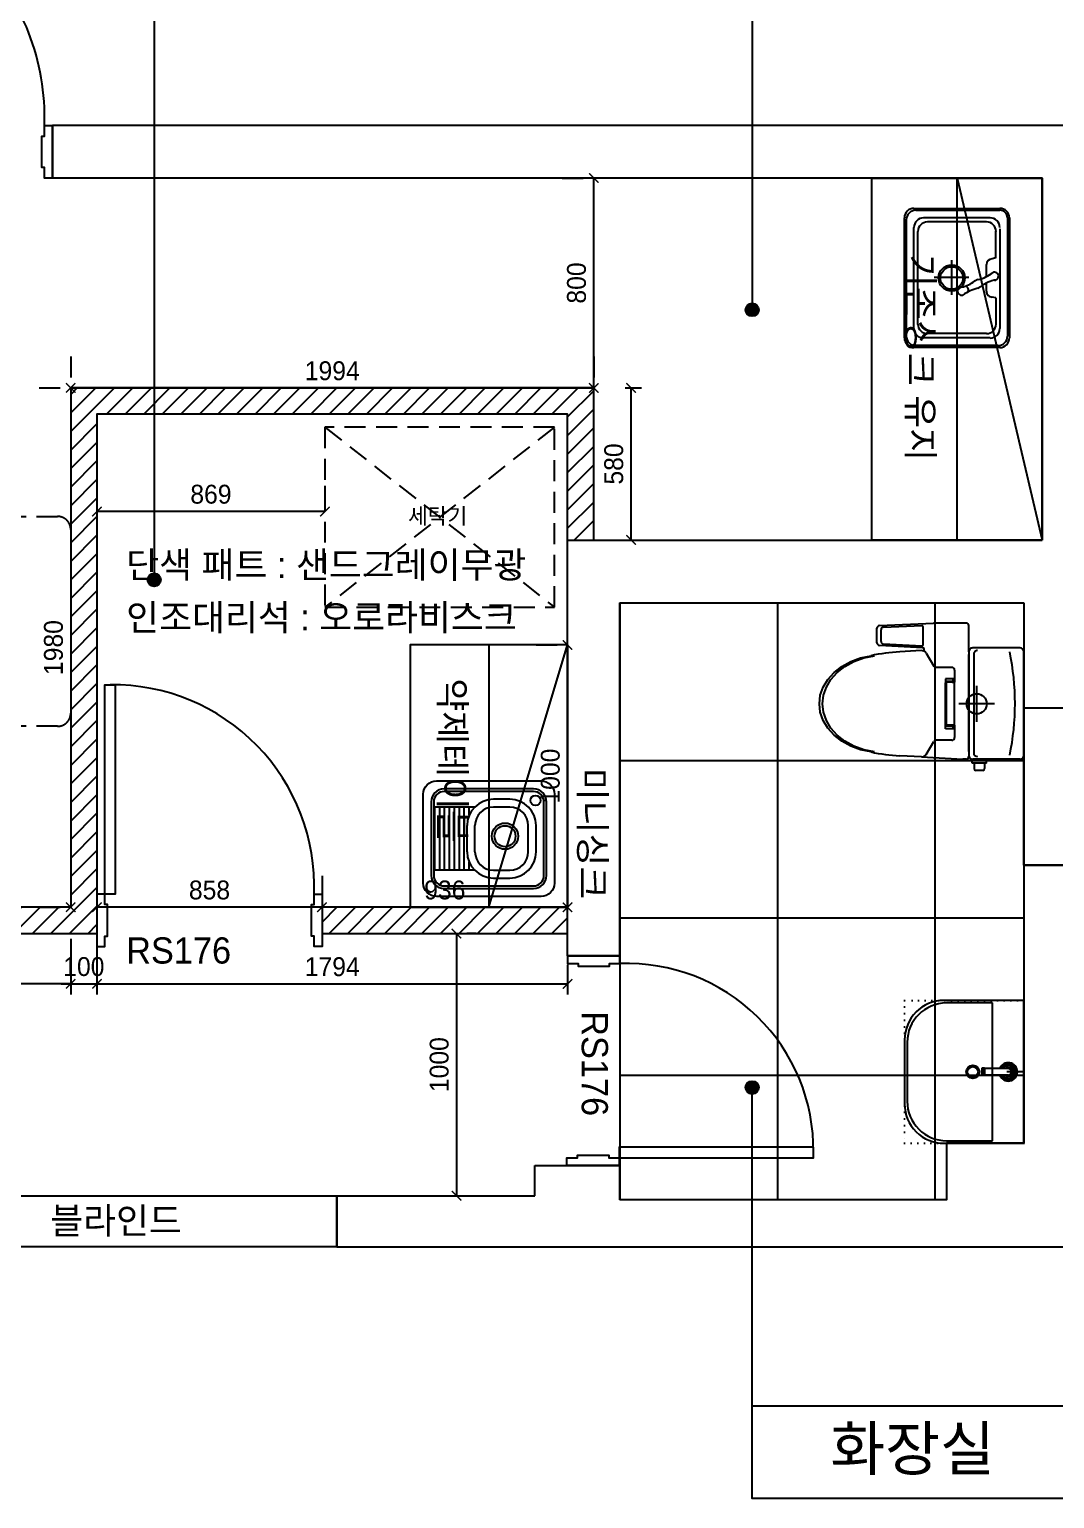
# Model space of a CAD drawing. Header units: millimetres. Extents: x 166504 to 219682, y 69800 to 112988.
# Drawn here: x 182811 to 186719, y 82436 to 88037 of the extents above; entities that cross this region are included whole.
import ezdxf
from ezdxf.enums import TextEntityAlignment as Align

# ---------------------------------------------------------------- set-up
doc = ezdxf.new("R2010")
doc.units = ezdxf.units.MM
doc.header["$LTSCALE"] = 100
doc.header["$PDMODE"] = 3
doc.linetypes.add('DH-HID2', pattern=[1.2, 0.8, -0.4])
doc.linetypes.add('DOT', pattern=[0.25, 0, -0.25])
doc.layers.get('DEFPOINTS').update_dxf_attribs({"color": 248})
for name, color, linetype in [('0-ELC TEXT', 7, 'Continuous'), ('03-TEXT', 3, 'Continuous'), ('07-DIM', 1, 'Continuous'), ('07-DIM WAL', 5, 'Continuous'), ('3.기호.계단선', 30, 'Continuous'), ('C-WALL1', 2, 'Continuous'), ('C-WIN', 4, 'Continuous'), ('CO-BATH', 6, 'Continuous'), ('CO-DO-FR', 7, 'Continuous'), ('CO-DOOR', 8, 'Continuous'), ('CO-FURB-DN', 9, 'Continuous'), ('FU-FURM', 251, 'DH-HID2'), ('FUR1', 6, 'Continuous'), ('WAL NEW', 3, 'Continuous')]:
    doc.layers.add(name, color=color, linetype=linetype)
doc.styles.add('YOURNAME', font='HY울릉도M.TTF')
doc.styles.add('코레일둥고', font='Korail_Round_Gothic_Medium.ttf')
doc.dimstyles.new('YOURNAME-40', dxfattribs={"dimscale": 40, "dimtxt": 1.8, "dimasz": 0.9, "dimexe": 1, "dimexo": 3, "dimgap": 0.7, "dimtad": 1, "dimdec": 0, "dimzin": 0, "dimdsep": 46, "dimtxsty": 'YOURNAME', "dimblk": 'ARCHTICK', "dimcen": 0, "dimclrd": 1, "dimclre": 1, "dimclrt": 7, "dimadec": 0, "dimazin": 0, "dimtfac": 1, "dimtdec": 0, "dimtix": 1, "dimtmove": 2, "dimatfit": 3, "dimldrblk": 'ARCHTICK', "dimfxl": 1, "dimtolj": 1, "dimtzin": 0, "dimarcsym": 0})
pattern_1 = [(45, (6e-11, -15), (-35.355339, 35.355339), [])]

# ---------------------------------------------------------------- blocks, each defined once
blk = doc.blocks.new('VUDAUSEH')
at = {"layer": 'C-WALL1'}
for p, q in [((177843.9, 109621.1), (177843.9, 109821.1)), ((177843.9, 109821.1), (177843.9, 109621.1)), ((181829.9, 109821.1), (177843.9, 109821.1)), ((181617.9, 109621.1), (177843.9, 109621.1)), ((181617.9, 108241.1), (181617.9, 109621.1)), ((179807.9, 106656.1), (179807.9, 108241.1)), ((179807.9, 108241.1), (181617.9, 108241.1)), ((180007.9, 106656.1), (180007.9, 108001.1)), ((180007.9, 108001.1), (181547.9, 108001.1)), ((181547.9, 107601.1), (181829.9, 107601.1)), ((181547.9, 107001.1), (181829.9, 107001.1)), ((179807.9, 106656.1), (180007.9, 106656.1)), ((180007.9, 106656.1), (179807.9, 106656.1)), ((179682.9, 105741.1), (179682.9, 105856.1)), ((179682.9, 105856.1), (180007.9, 105856.1)), ((180007.9, 105726.1), (180007.9, 105856.1)), ((178927.9, 105741.1), (178927.9, 105546.1)), ((178927.9, 105546.1), (178927.9, 105741.1)), ((178927.9, 105741.1), (179682.9, 105741.1)), ((178927.9, 105546.1), (181829.9, 105546.1))]:
    blk.add_line(p, q, dxfattribs=at)
for points in [[(181547.9, 108001.1), (181547.9, 107601.1)], [(181547.9, 107001.1), (181547.9, 105941.1), (181252.9, 105941.1), (181252.9, 105726.1), (180007.9, 105726.1)]]:
    blk.add_lwpolyline(points, dxfattribs=at)
at = {"layer": 'C-WIN'}
for points in [[(181547.9, 107601.1), (181829.9, 107601.1), (181829.9, 107001.1), (181547.9, 107001.1)], [(178927.9, 105546.1), (177427.9, 105546.1), (177427.9, 105741.1), (178927.9, 105741.1)]]:
    blk.add_lwpolyline(points, close=True, dxfattribs=at)
at = {"layer": 'CO-DO-FR'}
for points in [[(177843.9, 109821.1), (177843.9, 109621.1), (177813.9, 109621.1), (177813.9, 109661.1), (177803.9, 109661.1), (177803.9, 109781.1), (177813.9, 109781.1), (177813.9, 109821.1), (177843.9, 109821.1)], [(180007.9, 106656.1), (179807.9, 106656.1), (179807.9, 106626.1), (179847.9, 106626.1), (179847.9, 106616.1), (179967.9, 106616.1), (179967.9, 106626.1), (180007.9, 106626.1), (180007.9, 106656.1)], [(180005.4, 105856.1), (179805.4, 105856.1), (179805.4, 105886.1), (179845.4, 105886.1), (179845.4, 105896.1), (179965.4, 105896.1), (179965.4, 105886.1), (180005.4, 105886.1), (180005.4, 105856.1)]]:
    blk.add_lwpolyline(points, close=True, dxfattribs=at)
at = {"layer": 'CO-DOOR'}
blk.add_lwpolyline([(180745.4, 105926.1), (180005.4, 105926.1), (180005.4, 105886.1), (180745.4, 105886.1)], close=True, dxfattribs=at)
for centre, radius, start, end in [((176913.9, 109850.6), 900.5, 358.1182, 90.6363), ((180035, 105916.1), 710.5, 359.1936, 92.1822)]:
    blk.add_arc(centre, radius, start, end, dxfattribs=at)
blk = doc.blocks.new('FB-021')
at = {"layer": 'CO-FURB-DN', "color": 8}
for p, q in [((-228.9, 399.9), (228.9, 399.9)), ((-265.3, 36.4), (-265.3, 363.6)), ((-187.4, 363.6), (192.6, 363.6)), ((265.3, 363.6), (265.3, 36.4)), ((-228.9, 327.2), (-228.9, 72.7)), ((228.9, 327.2), (228.9, 72.7)), ((228.9, 0), (-228.9, 0)), ((192.6, 36.4), (-192.6, 36.4))]:
    blk.add_line(p, q, dxfattribs=at)
at = {"layer": 'CO-FURB-DN', "color": 251}
for p, q in [((-228.9, 392.7), (221.7, 392.7)), ((-258, 43.6), (-258, 363.6)), ((-76.4, 349), (-178, 349)), ((-76.4, 349), (-72.7, 334.5)), ((76.4, 349), (72.7, 334.5)), ((76.4, 349), (178, 349)), ((258, 356.3), (258, 43.6)), ((-213.8, 313.1), (-213.8, 87.6)), ((-5.1, 312.7), (-51.6, 312.7)), ((50.9, 312.7), (19.7, 312.7)), ((212.3, 313.1), (212.3, 87.6)), ((-1.4, 245.4), (-1.4, 113.5)), ((-67.3, 179.4), (64.6, 179.4)), ((221.7, 7.3), (-221.7, 7.3)), ((178, 50.9), (-177.4, 50.9))]:
    blk.add_line(p, q, dxfattribs=at)
for radius in [50.2, 42.9]:
    blk.add_circle((0.1, 180.1), radius, dxfattribs=at)
at = {"layer": 'CO-FURB-DN', "color": 8}
for centre, radius, start, end in [((-228.9, 363.6), 36.4, 90, 180), ((228.9, 363.6), 36.4, 0, 90), ((-192.6, 327.2), 36.4, 90, 180), ((-6.6, 343), 15.3, 359.2451, 229.3055), ((-131.8, 248.8), 141.7, 13.1394, 38.5882), ((146.6, 375.3), 141.7, 190.5553, 216.4137), ((192.6, 327.2), 36.4, 0, 90), ((43.5, 289.7), 38.3, 193.1394, 216.3213), ((1.8, 268.4), 38.3, 16.5509, 36.4137), ((-101.6, 183.1), 141.7, 14.798, 36.3213), ((45.8, 228.7), 15.3, 58.1457, 163.3853), ((236.7, 338.3), 206.8, 196.5509, 214.0056), ((50.7, 217.8), 15.3, 174.4612, 18.1232), ((-192.6, 72.7), 36.4, 180, 270), ((192.6, 72.7), 36.4, 270, 0), ((-228.9, 36.4), 36.4, 180, 270), ((228.9, 36.4), 36.4, 270, 0)]:
    blk.add_arc(centre, radius, start, end, dxfattribs=at)
at = {"layer": 'CO-FURB-DN', "color": 251}
for centre, radius, start, end in [((-228.9, 363.6), 29.1, 90, 180), ((221.7, 356.3), 36.4, 0, 90), ((-177.4, 312.7), 36.4, 90, 180), ((176, 312.7), 36.4, 0, 90), ((-50.9, 334.5), 21.8, 180, 270), ((50.9, 334.5), 21.8, 270, 0), ((-176.7, 87.9), 37, 180.4305, 268.9606), ((176, 87.6), 36.4, 270, 0), ((-221.7, 43.6), 36.4, 180, 270), ((221.7, 43.6), 36.4, 270, 0)]:
    blk.add_arc(centre, radius, start, end, dxfattribs=at)
blk = doc.blocks.new('F-507')
at = {"layer": 'FU-FURM'}
for p, q in [((567.5, 775), (932.5, 775)), ((567.5, 737.5), (567.5, 775)), ((932.5, 775), (932.5, 737.5)), ((564.6, 678.3), (534.9, 400)), ((920, 725), (580, 725)), ((910.7, 700), (580, 700)), ((965.1, 400), (935.4, 678.3)), ((350, 400), (1150, 400)), ((300, -350), (300, 350)), ((1200, 350), (1200, -350)), ((-75, 182.5), (-75, -182.5)), ((-37.5, 182.5), (-75, 182.5)), ((-25, -170), (-25, 170)), ((0, -160.7), (0, 170)), ((21.7, 185.4), (300, 215.1)), ((-75, -182.5), (-37.5, -182.5)), ((300, -215.1), (21.7, -185.4)), ((1150, -400), (350, -400)), ((564.6, -678.3), (534.9, -400)), ((965.1, -400), (935.4, -678.3)), ((910.7, -700), (580, -700)), ((920, -725), (580, -725)), ((567.5, -737.5), (567.5, -775)), ((567.5, -775), (932.5, -775)), ((932.5, -775), (932.5, -737.5))]:
    blk.add_line(p, q, dxfattribs=at)
for centre, radius, start, end in [((580, 737.5), 12.5, 180, 270), ((920, 737.5), 12.5, 270, 0), ((589.3, 675), 25, 90, 172.4054), ((910.7, 675), 25, 7.5946, 90), ((350, 350), 50, 90, 180), ((1150, 350), 50, 0, 90), ((-37.5, 170), 12.5, 0, 90), ((25, 160.7), 25, 97.5946, 180), ((25, -160.7), 25, 180, 262.4054), ((-37.5, -170), 12.5, 270, 0), ((350, -350), 50, 180, 270), ((1150, -350), 50, 270, 0), ((589.3, -675), 25, 187.5946, 270), ((580, -737.5), 12.5, 90, 180), ((910.7, -675), 25, 270, 352.4054), ((920, -737.5), 12.5, 0, 90)]:
    blk.add_arc(centre, radius, start, end, dxfattribs=at)
blk = doc.blocks.new('_ArchTick')
at = {"color": 0, "linetype": 'ByBlock', "const_width": 0.15}
blk.add_lwpolyline([(-0.5, -0.5), (0.5, 0.5)], dxfattribs=at)
blk = doc.blocks.new('*D848')
at = {"layer": '07-DIM WAL', "color": 1, "lineweight": -2}
for p, q in [((184742.4, 85690.3), (184822.4, 85690.3)), ((184862.4, 85690.3), (184862.4, 84690.3)), ((184742.4, 84690.3), (184822.4, 84690.3))]:
    blk.add_line(p, q, dxfattribs=at)
at = {"layer": 'DEFPOINTS', "color": 0}
for p in [(184862.4, 85690.3), (184862.4, 84690.3), (184862.4, 84690.3)]:
    blk.add_point(p, dxfattribs=at)
at = {"layer": '07-DIM WAL', "color": 1, "lineweight": -2, "xscale": 36, "yscale": 36, "zscale": 36}
for p, rotation in [((184862.4, 85690.3), 90), ((184862.4, 84690.3), 270)]:
    blk.add_blockref('_ArchTick', p, dxfattribs=dict(at, rotation=rotation))
at = {"layer": '07-DIM WAL', "color": 7, "insert": (184796.9, 85190.3), "char_height": 72, "attachment_point": 5, "rotation": 90, "style": 'YOURNAME'}
blk.add_mtext('\\A1;1000', dxfattribs=at)
blk = doc.blocks.new('*D850')
at = {"layer": '07-DIM WAL', "color": 1, "lineweight": -2}
for p, q in [((184842.4, 87470.3), (184922.4, 87470.3)), ((184962.4, 86670.3), (184962.4, 87470.3)), ((184842.4, 86670.3), (184922.4, 86670.3))]:
    blk.add_line(p, q, dxfattribs=at)
at = {"layer": 'DEFPOINTS', "color": 0}
for p in [(184962.4, 87470.3), (184962.4, 87470.3), (184962.4, 86670.3)]:
    blk.add_point(p, dxfattribs=at)
at = {"layer": '07-DIM WAL', "color": 1, "lineweight": -2, "xscale": 36, "yscale": 36, "zscale": 36}
for p, rotation in [((184962.4, 87470.3), 90), ((184962.4, 86670.3), 270)]:
    blk.add_blockref('_ArchTick', p, dxfattribs=dict(at, rotation=rotation))
at = {"layer": '07-DIM WAL', "color": 7, "insert": (184896.9, 87070.3), "char_height": 72, "attachment_point": 5, "rotation": 90, "style": 'YOURNAME'}
blk.add_mtext('\\A1;800', dxfattribs=at)
blk = doc.blocks.new('*D879')
at = {"layer": '07-DIM WAL', "color": 1, "lineweight": -2}
for p, q in [((184438.9, 84590.3), (184438.9, 83590.3)), ((184514.4, 84590.3), (184478.9, 84590.3)), ((184435.4, 83590.3), (184478.9, 83590.3))]:
    blk.add_line(p, q, dxfattribs=at)
at = {"layer": 'DEFPOINTS', "color": 0}
for p in [(184394.4, 84590.3), (184315.4, 83590.3), (184438.9, 83590.3)]:
    blk.add_point(p, dxfattribs=at)
at = {"layer": '07-DIM WAL', "color": 1, "lineweight": -2, "xscale": 36, "yscale": 36, "zscale": 36}
for p, rotation in [((184438.9, 84590.3), 90), ((184438.9, 83590.3), 270)]:
    blk.add_blockref('_ArchTick', p, dxfattribs=dict(at, rotation=rotation))
at = {"layer": '07-DIM WAL', "color": 7, "insert": (184373.4, 84090.3), "char_height": 72, "attachment_point": 5, "rotation": 90, "style": 'YOURNAME'}
blk.add_mtext('\\A1;1000', dxfattribs=at)
blk = doc.blocks.new('*D881')
at = {"layer": '07-DIM WAL', "color": 1, "lineweight": -2}
for p, q in [((183068.4, 86297.3), (183068.4, 86239)), ((183937.4, 86297.3), (183937.4, 86239)), ((183937.4, 86199), (183068.4, 86199))]:
    blk.add_line(p, q, dxfattribs=at)
at = {"layer": 'DEFPOINTS', "color": 0}
for p in [(183068.4, 86199), (183068.4, 86177.3), (183937.4, 86177.3)]:
    blk.add_point(p, dxfattribs=at)
at = {"layer": '07-DIM WAL', "color": 1, "lineweight": -2, "xscale": 36, "yscale": 36, "zscale": 36, "rotation": 180}
blk.add_blockref('_ArchTick', (183068.4, 86199), dxfattribs=at)
at = {"layer": '07-DIM WAL', "color": 1, "lineweight": -2, "xscale": 36, "yscale": 36, "zscale": 36}
blk.add_blockref('_ArchTick', (183937.4, 86199), dxfattribs=at)
at = {"layer": '07-DIM WAL', "color": 7, "insert": (183502.9, 86264.6), "char_height": 72, "attachment_point": 5, "style": 'YOURNAME'}
blk.add_mtext('\\A1;869', dxfattribs=at)
blk = doc.blocks.new('B-003')
blk.add_line((0, 0), (0, -65))
at = {"layer": 'CO-BATH'}
for p, q in [((272.5, 0), (-272.5, 0)), ((272.5, -305), (272.5, 0)), ((-272.5, 0), (-272.5, -305)), ((-122.5, -455), (122.5, -455))]:
    blk.add_line(p, q, dxfattribs=at)
at = {"layer": 'CO-BATH', "color": 8}
for p, q in [((-12.5, -60), (-12.5, -150.5)), ((12.5, -60), (12.5, -150.5)), ((-262.5, -120), (-262.5, -295)), ((262.5, -120), (-262.5, -120)), ((-14.5, -155.5), (-14.5, -160.5)), ((-14.5, -160.5), (14.5, -160.5)), ((-13.5, -150.5), (-13.5, -155.5)), ((13.5, -150.5), (13.5, -155.5)), ((14.5, -155.5), (14.5, -160.5)), ((262.5, -295), (262.5, -120)), ((-112.5, -445), (112.5, -445))]:
    blk.add_line(p, q, dxfattribs=at)
at = {"layer": 'CO-BATH', "color": 251}
for p, q in [((-14.5, -155.5), (14.5, -155.5)), ((-13.5, -150.5), (13.5, -150.5))]:
    blk.add_line(p, q, dxfattribs=at)
at = {"layer": 'CO-BATH', "color": 8, "linetype": 'DOT'}
blk.add_lwpolyline([(-272.5, -455), (272.5, -455), (272.5, 0), (-272.5, 0)], close=True, dxfattribs=at)
at = {"layer": 'CO-BATH', "color": 8}
blk.add_circle((0, -195), 25, dxfattribs=at)
at = {"layer": 'CO-BATH', "color": 251}
blk.add_circle((0, -195), 20, dxfattribs=at)
at = {"layer": 'CO-BATH', "color": 8}
for centre, radius, start, end in [((0, -60), 35, 290.9248, 249.0751), ((0, -60), 12.5, 360, 180), ((-112.5, -295), 150, 180, 270), ((112.5, -295), 150, 270, 0)]:
    blk.add_arc(centre, radius, start, end, dxfattribs=at)
at = {"layer": 'CO-BATH', "color": 251}
for radius, start, end in [(30, 294.6243, 245.3757), (25, 300, 240), (18, 313.9829, 226.017)]:
    blk.add_arc((0, -60), radius, start, end, dxfattribs=at)
at = {"layer": 'CO-BATH'}
for centre, start, end in [((-122.5, -305), 180, 270), ((122.5, -305), 270, 0)]:
    blk.add_arc(centre, 150, start, end, dxfattribs=at)
blk = doc.blocks.new('B-306')
at = {"layer": 'CO-BATH'}
for p, q in [((142.3, 227.2), (197.7, 227.2)), ((142.3, 227.2), (142.3, 214.8)), ((150, 227.2), (150, 247.9)), ((157, 254.9), (183, 254.9)), ((190, 227.2), (190, 247.9)), ((197.7, 227.2), (197.7, 214.8)), ((0, 197), (0, -197)), ((15, 212), (195.3, 212)), ((142.3, 214.8), (197.7, 214.8)), ((191.6, -187.5), (191.6, 186.9)), ((210.3, -197), (210.3, 197)), ((210.3, 182.5), (210.3, -187.1)), ((220.3, 212), (233, 212)), ((391.1, 203.4), (233, 212)), ((372.8, 193.7), (343.9, 144.8)), ((391.1, 203.4), (473.3, 199)), ((570.3, 184.5), (610.5, 176.1)), ((582.7, 184.5), (622.9, 176.1)), ((610.5, 176.1), (648.2, 162.4)), ((622.9, 176.1), (660.6, 162.4)), ((264.4, 83), (264.4, 129.9)), ((274.4, 139.9), (335.3, 139.9)), ((648.2, 162.4), (682.3, 143.8)), ((660.6, 162.4), (694.7, 143.8)), ((682.3, 143.8), (711.7, 120.8)), ((694.7, 143.8), (724.1, 120.8)), ((711.7, 120.8), (735.6, 94.2)), ((724.1, 120.8), (748, 94.2)), ((180.3, -67.4), (180.3, 69.4)), ((210.2, -87.7), (210.2, 85.6)), ((264.4, 96), (299.2, 96)), ((264.4, 96), (264.4, 86)), ((264.4, 86), (299.2, 86)), ((264.4, 83), (264.4, -89)), ((264.4, 83), (295.2, 83)), ((269.4, 98.7), (269.4, 80.1)), ((295.2, 83), (295.2, -81)), ((299.2, 96), (299.2, -78.7)), ((735.6, 94.2), (753.2, 64.7)), ((748, 94.2), (765.6, 64.7)), ((753.2, 64.7), (763.9, 33.4)), ((765.6, 64.7), (776.4, 33.4)), ((111.7, 1), (248.6, 1)), ((180.2, 1), (180.2, 1)), ((763.9, 33.4), (767.6, 1)), ((767.6, 1), (763.9, -31.4)), ((776.4, 33.4), (780, 1)), ((780, 1), (776.4, -31.4)), ((763.9, -31.4), (753.2, -62.7)), ((776.4, -31.4), (765.6, -62.7)), ((264.4, -81), (295.2, -81)), ((264.4, -127.9), (264.4, -81)), ((264.4, -84), (264.4, -94)), ((264.4, -84), (299.2, -84)), ((264.4, -94), (299.2, -94)), ((269.4, -78.1), (269.4, -97.3)), ((299.2, -94), (299.2, -74.9)), ((735.6, -92.2), (711.7, -118.8)), ((748, -92.2), (724.1, -118.8)), ((753.2, -62.7), (735.6, -92.2)), ((765.6, -62.7), (748, -92.2)), ((274.4, -137.9), (335.3, -137.9)), ((373.2, -192.3), (343.9, -142.8)), ((648.2, -160.4), (610.5, -174.1)), ((660.6, -160.4), (622.9, -174.1)), ((682.3, -141.8), (648.2, -160.4)), ((694.7, -141.8), (660.6, -160.4)), ((711.7, -118.8), (682.3, -141.8)), ((724.1, -118.8), (694.7, -141.8)), ((15, -212), (195.3, -212)), ((210.3, -197), (210.3, -297.2)), ((380.2, -199.3), (380.2, -207.3)), ((384.6, -223.8), (384.6, -293)), ((384.9, -212.3), (550.8, -221.5)), ((389.9, -218.8), (535.2, -226.8)), ((391.6, -202.1), (473.3, -197)), ((610.5, -174.1), (570.3, -182.5)), ((622.9, -174.1), (582.7, -182.5)), ((544.6, -236.8), (544.6, -281.2)), ((560.3, -231.5), (560.3, -287.5)), ((220.1, -307), (345.2, -307)), ((550.7, -297.4), (345.2, -307)), ((535.1, -291.2), (389.8, -298))]:
    blk.add_line(p, q, dxfattribs=at)
blk.add_circle((180.2, 1), 38.4, dxfattribs=at)
for centre, radius, start, end in [((157, 247.9), 7, 90, 180), ((183, 247.9), 7, 0, 90), ((15, 197), 15, 90, 180), ((1014.3, 0), 980.2, 168.4061, 191.5939), ((176.6, 186.9), 15, 0, 90), ((195.3, 197), 15, 0, 90), ((220.3, 202), 10, 90, 180), ((390, 183.5), 20, 86.9031, 149.352), ((444.4, -440.2), 639.8, 77.5149, 87.4115), ((274.4, 129.9), 10, 90, 180), ((335.3, 149.9), 10, 270, 329.352), ((274.4, -127.9), 10, 180, 270), ((335.3, -147.9), 10, 30.648, 90), ((15, -197), 15, 180, 270), ((176.6, -187.5), 15, 270, 0), ((195.3, -197), 15, 270, 0), ((390.4, -182.1), 20, 210.648, 273.5722), ((385.2, -207.3), 5, 180, 266.8224), ((389.6, -223.8), 5, 86.8224, 180), ((444.4, 442.2), 639.8, 272.5885, 282.4851), ((550.3, -231.5), 10, 0, 86.8224), ((534.6, -236.8), 10, 0, 86.8224), ((220.1, -297.2), 9.82, 180, 270), ((389.6, -293), 5, 180, 272.6619), ((534.6, -281.2), 10, 272.6619, 0), ((550.3, -287.5), 10, 272.6619, 0)]:
    blk.add_arc(centre, radius, start, end, dxfattribs=at)
blk = doc.blocks.new('*D903')
at = {"layer": '07-DIM WAL', "color": 1, "lineweight": -2}
for p, q in [((185082.4, 86670.3), (185144.5, 86670.3)), ((185104.5, 86090.3), (185104.5, 86670.3)), ((185082.4, 86090.3), (185144.5, 86090.3))]:
    blk.add_line(p, q, dxfattribs=at)
at = {"layer": 'DEFPOINTS', "color": 0}
for p in [(184962.4, 86670.3), (185104.5, 86670.3), (184962.4, 86090.3)]:
    blk.add_point(p, dxfattribs=at)
at = {"layer": '07-DIM WAL', "color": 1, "lineweight": -2, "xscale": 36, "yscale": 36, "zscale": 36}
for p, rotation in [((185104.5, 86670.3), 90), ((185104.5, 86090.3), 270)]:
    blk.add_blockref('_ArchTick', p, dxfattribs=dict(at, rotation=rotation))
at = {"layer": '07-DIM WAL', "color": 7, "insert": (185039, 86380.3), "char_height": 72, "attachment_point": 5, "rotation": 90, "style": 'YOURNAME'}
blk.add_mtext('\\A1;580', dxfattribs=at)
blk = doc.blocks.new('*D909')
at = {"layer": '07-DIM WAL', "color": 1, "lineweight": -2}
for p, q in [((180968.4, 84570.3), (180968.4, 84358.3)), ((182968.4, 84570.3), (182968.4, 84358.3)), ((182968.4, 84398.3), (180968.4, 84398.3))]:
    blk.add_line(p, q, dxfattribs=at)
at = {"layer": 'DEFPOINTS', "color": 0}
for p in [(180968.4, 84690.3), (182968.4, 84690.3), (180968.4, 84398.3)]:
    blk.add_point(p, dxfattribs=at)
at = {"layer": '07-DIM WAL', "color": 1, "lineweight": -2, "xscale": 36, "yscale": 36, "zscale": 36, "rotation": 180}
blk.add_blockref('_ArchTick', (180968.4, 84398.3), dxfattribs=at)
at = {"layer": '07-DIM WAL', "color": 1, "lineweight": -2, "xscale": 36, "yscale": 36, "zscale": 36}
blk.add_blockref('_ArchTick', (182968.4, 84398.3), dxfattribs=at)
at = {"layer": '07-DIM WAL', "color": 7, "insert": (181968.4, 84463.7), "char_height": 72, "attachment_point": 5, "style": 'YOURNAME'}
blk.add_mtext('\\A1;2000', dxfattribs=at)
blk = doc.blocks.new('*D912')
at = {"layer": '07-DIM WAL', "color": 1, "lineweight": -2}
for p, q in [((182968.4, 84570.3), (182968.4, 84358.3)), ((183068.4, 84570.3), (183068.4, 84358.3)), ((182932.4, 84398.3), (183104.4, 84398.3))]:
    blk.add_line(p, q, dxfattribs=at)
at = {"layer": 'DEFPOINTS', "color": 0}
for p in [(182968.4, 84690.3), (183068.4, 84690.3), (183068.4, 84398.3)]:
    blk.add_point(p, dxfattribs=at)
at = {"layer": '07-DIM WAL', "color": 1, "lineweight": -2, "xscale": 36, "yscale": 36, "zscale": 36}
blk.add_blockref('_ArchTick', (182968.4, 84398.3), dxfattribs=at)
at = {"layer": '07-DIM WAL', "color": 1, "lineweight": -2, "xscale": 36, "yscale": 36, "zscale": 36, "rotation": 180}
blk.add_blockref('_ArchTick', (183068.4, 84398.3), dxfattribs=at)
at = {"layer": '07-DIM WAL', "color": 7, "insert": (183018.4, 84463.7), "char_height": 72, "attachment_point": 5, "style": 'YOURNAME'}
blk.add_mtext('\\A1;100', dxfattribs=at)
blk = doc.blocks.new('*D913')
at = {"layer": '07-DIM WAL', "color": 1, "lineweight": -2}
for p, q in [((183068.4, 84470.3), (183068.4, 84358.3)), ((184862.4, 84470.3), (184862.4, 84358.3)), ((183068.4, 84398.3), (184862.4, 84398.3))]:
    blk.add_line(p, q, dxfattribs=at)
at = {"layer": 'DEFPOINTS', "color": 0}
for p in [(183068.4, 84590.3), (184862.4, 84590.3), (184862.4, 84398.3)]:
    blk.add_point(p, dxfattribs=at)
at = {"layer": '07-DIM WAL', "color": 1, "lineweight": -2, "xscale": 36, "yscale": 36, "zscale": 36, "rotation": 180}
blk.add_blockref('_ArchTick', (183068.4, 84398.3), dxfattribs=at)
at = {"layer": '07-DIM WAL', "color": 1, "lineweight": -2, "xscale": 36, "yscale": 36, "zscale": 36}
blk.add_blockref('_ArchTick', (184862.4, 84398.3), dxfattribs=at)
at = {"layer": '07-DIM WAL', "color": 7, "insert": (183965.4, 84463.2), "char_height": 72, "attachment_point": 5, "style": 'YOURNAME'}
blk.add_mtext('\\A1;1794', dxfattribs=at)
blk = doc.blocks.new('FB-025')
at = {"layer": 'CO-FURB-DN', "color": 251}
for p, q in [((140, 470), (-140, 470)), ((140, 460), (-140, 460)), ((-120.7, 303.5), (-120.7, 460)), ((-120.7, 456), (120.7, 456)), ((120.7, 303.5), (120.7, 460)), ((-190, 420), (-190, 80)), ((-180, 420), (-180, 80)), ((-120.7, 437.3), (120.7, 437.3)), ((-120.7, 418.5), (120.7, 418.5)), ((-120.7, 399.8), (120.7, 399.8)), ((180, 80), (180, 420)), ((190, 80), (190, 420)), ((-120.7, 381), (120.7, 381)), ((-120.7, 362.3), (120.7, 362.3)), ((-120.7, 343.5), (120.7, 343.5)), ((-120.7, 324.8), (-89.3, 324.8)), ((-120.7, 306), (-118.1, 306)), ((-50, 332.8), (50, 332.8)), ((-50, 302.8), (50, 302.8)), ((89.3, 324.8), (120.7, 324.8)), ((118.1, 306), (120.7, 306)), ((-150, 232.8), (-150, 170)), ((-120, 232.8), (-120, 170)), ((120, 170), (120, 232.8)), ((150, 170), (150, 232.8)), ((-50, 100), (50, 100)), ((-50, 70), (50, 70)), ((-140, 40), (140, 40)), ((-140, 30), (140, 30))]:
    blk.add_line(p, q, dxfattribs=at)
at = {"layer": 'CO-FURB-DN'}
blk.add_lwpolyline([(-170, 500), (170, 500, -0.414214), (220, 450), (220, 50, -0.414214), (170, 0), (-170, 0, -0.414214), (-220, 50), (-220, 450, -0.414214)], format="xyb", close=True, dxfattribs=at)
at = {"layer": 'CO-FURB-DN', "color": 251}
for centre, radius in [((9.5, 188.3), 50), ((9.5, 188.3), 40), ((145.7, 72.1), 19)]:
    blk.add_circle(centre, radius, dxfattribs=at)
for centre, radius, start, end in [((-140, 420), 50, 90, 180), ((-140, 420), 40, 90, 180), ((140, 420), 50, 0, 90), ((140, 420), 40, 0, 90), ((-50, 232.8), 100, 90, 180), ((-50, 232.8), 70, 90, 180), ((50, 232.8), 100, 0, 90), ((50, 232.8), 70, 0, 90), ((-50, 170), 100, 180, 270), ((-50, 170), 70, 180, 270), ((50, 170), 100, 270, 0), ((50, 170), 100, 270, 0), ((50, 170), 70, 270, 0), ((-140, 80), 50, 180, 270), ((-140, 80), 40, 180, 270), ((140, 80), 40, 270, 0), ((140, 80), 50, 270, 0)]:
    blk.add_arc(centre, radius, start, end, dxfattribs=at)
blk = doc.blocks.new('*D1411')
at = {"layer": '07-DIM WAL', "color": 1, "lineweight": -2}
for p, q in [((182848.4, 86670.3), (182928.4, 86670.3)), ((182968.4, 86670.3), (182968.4, 84690.3)), ((182848.4, 84690.3), (182928.4, 84690.3))]:
    blk.add_line(p, q, dxfattribs=at)
at = {"layer": 'DEFPOINTS', "color": 0}
for p in [(182968.4, 86670.3), (182968.4, 84690.3), (182968.4, 84690.3)]:
    blk.add_point(p, dxfattribs=at)
at = {"layer": '07-DIM WAL', "color": 1, "lineweight": -2, "xscale": 36, "yscale": 36, "zscale": 36}
for p, rotation in [((182968.4, 86670.3), 90), ((182968.4, 84690.3), 270)]:
    blk.add_blockref('_ArchTick', p, dxfattribs=dict(at, rotation=rotation))
at = {"layer": '07-DIM WAL', "color": 7, "insert": (182902.9, 85680.3), "char_height": 72, "attachment_point": 5, "rotation": 90, "style": 'YOURNAME'}
blk.add_mtext('\\A1;1980', dxfattribs=at)
blk = doc.blocks.new('*D1412')
at = {"layer": '07-DIM WAL', "color": 1, "lineweight": -2}
for p, q in [((182968.4, 86790.3), (182968.4, 86710.3)), ((184962.4, 86790.3), (184962.4, 86710.3)), ((182968.4, 86670.3), (184962.4, 86670.3))]:
    blk.add_line(p, q, dxfattribs=at)
at = {"layer": 'DEFPOINTS', "color": 0}
for p in [(182968.4, 86670.3), (184962.4, 86670.3), (184962.4, 86670.3)]:
    blk.add_point(p, dxfattribs=at)
at = {"layer": '07-DIM WAL', "color": 1, "lineweight": -2, "xscale": 36, "yscale": 36, "zscale": 36, "rotation": 180}
blk.add_blockref('_ArchTick', (182968.4, 86670.3), dxfattribs=at)
at = {"layer": '07-DIM WAL', "color": 1, "lineweight": -2, "xscale": 36, "yscale": 36, "zscale": 36}
blk.add_blockref('_ArchTick', (184962.4, 86670.3), dxfattribs=at)
at = {"layer": '07-DIM WAL', "color": 7, "insert": (183965.4, 86735.2), "char_height": 72, "attachment_point": 5, "style": 'YOURNAME'}
blk.add_mtext('\\A1;1994', dxfattribs=at)
blk = doc.blocks.new('*D1419')
at = {"layer": '07-DIM WAL', "color": 1, "lineweight": -2}
for p, q in [((181663.4, 84810.3), (181663.4, 84730.3)), ((182968.4, 84810.3), (182968.4, 84730.3)), ((182968.4, 84690.3), (181663.4, 84690.3))]:
    blk.add_line(p, q, dxfattribs=at)
at = {"layer": 'DEFPOINTS', "color": 0}
for p in [(181663.4, 84690.3), (181663.4, 84690.3), (182968.4, 84690.3)]:
    blk.add_point(p, dxfattribs=at)
at = {"layer": '07-DIM WAL', "color": 1, "lineweight": -2, "xscale": 36, "yscale": 36, "zscale": 36, "rotation": 180}
blk.add_blockref('_ArchTick', (181663.4, 84690.3), dxfattribs=at)
at = {"layer": '07-DIM WAL', "color": 1, "lineweight": -2, "xscale": 36, "yscale": 36, "zscale": 36}
blk.add_blockref('_ArchTick', (182968.4, 84690.3), dxfattribs=at)
at = {"layer": '07-DIM WAL', "color": 7, "insert": (182315.9, 84755.7), "char_height": 72, "attachment_point": 5, "style": 'YOURNAME'}
blk.add_mtext('\\A1;1305', dxfattribs=at)
blk = doc.blocks.new('*D1420')
at = {"layer": '07-DIM WAL', "color": 1, "lineweight": -2}
for p, q in [((183926.4, 84810.3), (183926.4, 84730.3)), ((184862.4, 84810.3), (184862.4, 84730.3)), ((184862.4, 84690.3), (183926.4, 84690.3))]:
    blk.add_line(p, q, dxfattribs=at)
at = {"layer": 'DEFPOINTS', "color": 0}
for p in [(183926.4, 84690.3), (183926.4, 84690.3), (184862.4, 84690.3)]:
    blk.add_point(p, dxfattribs=at)
at = {"layer": '07-DIM WAL', "color": 1, "lineweight": -2, "xscale": 36, "yscale": 36, "zscale": 36, "rotation": 180}
blk.add_blockref('_ArchTick', (183926.4, 84690.3), dxfattribs=at)
at = {"layer": '07-DIM WAL', "color": 1, "lineweight": -2, "xscale": 36, "yscale": 36, "zscale": 36}
blk.add_blockref('_ArchTick', (184862.4, 84690.3), dxfattribs=at)
at = {"layer": '07-DIM WAL', "color": 7, "insert": (184394.4, 84755.8), "char_height": 72, "attachment_point": 5, "style": 'YOURNAME'}
blk.add_mtext('\\A1;936', dxfattribs=at)
blk = doc.blocks.new('*D1421')
at = {"layer": '07-DIM WAL', "color": 1, "lineweight": -2}
for p, q in [((183068.4, 84810.3), (183068.4, 84730.3)), ((183926.4, 84810.3), (183926.4, 84730.3)), ((183926.4, 84690.3), (183068.4, 84690.3))]:
    blk.add_line(p, q, dxfattribs=at)
at = {"layer": 'DEFPOINTS', "color": 0}
for p in [(183068.4, 84690.3), (183068.4, 84690.3), (183926.4, 84690.3)]:
    blk.add_point(p, dxfattribs=at)
at = {"layer": '07-DIM WAL', "color": 1, "lineweight": -2, "xscale": 36, "yscale": 36, "zscale": 36, "rotation": 180}
blk.add_blockref('_ArchTick', (183068.4, 84690.3), dxfattribs=at)
at = {"layer": '07-DIM WAL', "color": 1, "lineweight": -2, "xscale": 36, "yscale": 36, "zscale": 36}
blk.add_blockref('_ArchTick', (183926.4, 84690.3), dxfattribs=at)
at = {"layer": '07-DIM WAL', "color": 7, "insert": (183497.4, 84755.7), "char_height": 72, "attachment_point": 5, "style": 'YOURNAME'}
blk.add_mtext('\\A1;858', dxfattribs=at)

msp = doc.modelspace()

# ---------------------------------------------------------------- hatches: boundary and pattern name
at = {"layer": '0-ELC TEXT'}
h = msp.add_hatch(color=256, dxfattribs=at)
h.dxf.hatch_style = 1
edge = h.paths.add_edge_path()
edge.add_arc((185566.3, 86968.3), 25, 0, 360)
h = msp.add_hatch(color=256, dxfattribs=at)
h.dxf.hatch_style = 1
edge = h.paths.add_edge_path()
edge.add_arc((183286.3, 85938.6), 25, 0, 360)
h = msp.add_hatch(color=256, dxfattribs=at)
h.dxf.hatch_style = 1
edge = h.paths.add_edge_path()
edge.add_arc((185566.3, 84002.9), 25, 0, 360, ccw=False)
at = {"layer": 'WAL NEW'}
h = msp.add_hatch(dxfattribs=at)
h.set_pattern_fill('_USER', color=256, scale=50, angle=45, pattern_type=0)
h.set_pattern_definition(pattern_1)
h.paths.add_polyline_path([(184962.4, 86670.3), (182968.4, 86670.3), (182968.4, 86130.3), (182968.4, 85430.3), (182968.4, 84690.3), (181663.4, 84690.3), (181663.4, 84590.3), (183068.4, 84590.3), (183068.4, 84740.3), (183068.4, 86570.3), (184862.4, 86570.3), (184862.4, 86090.3), (184962.4, 86090.3)])
h = msp.add_hatch(dxfattribs=at)
h.set_pattern_fill('_USER', color=256, scale=50, angle=45, pattern_type=0)
h.set_pattern_definition(pattern_1)
h.paths.add_polyline_path([(184862.4, 84590.3), (184862.4, 84690.3), (184262.4, 84690.3), (183926.4, 84690.3), (183926.4, 84590.3)])

# ---------------------------------------------------------------- linework, layer by layer
at = {"layer": '0-ELC TEXT'}
for p, q in [((183286.3, 88181.6), (183286.3, 85938.6)), ((185566.3, 88181.6), (185566.3, 86968.3)), ((185566.3, 82789.5), (185566.3, 84002.9))]:
    msp.add_line(p, q, dxfattribs=at)
msp.add_lwpolyline([(185566.3, 82789.5), (187190.9, 82789.5), (187190.9, 82435.8), (185566.3, 82435.8)], close=True, dxfattribs=at)
for centre in [(185566.3, 86968.3), (183286.3, 85938.6), (185566.3, 84002.9)]:
    msp.add_circle(centre, 25, dxfattribs=at)
at = {"layer": '07-DIM'}
for p, q in [((185662.4, 85850.3), (185662.4, 83575.3)), ((186262.4, 85850.3), (186262.4, 83575.3)), ((185062.4, 85250.3), (186602.4, 85250.3)), ((185062.4, 84650.3), (186602.4, 84650.3)), ((185062.4, 84050.3), (186602.4, 84050.3))]:
    msp.add_line(p, q, dxfattribs=at)
msp.add_lwpolyline([(186602.4, 85850.3), (186602.4, 83790.3), (186307.4, 83790.3), (186307.4, 83575.3), (185062.4, 83575.3), (185062.4, 85850.3), (186602.4, 85850.3)], dxfattribs=at)
at = {"layer": 'CO-DO-FR'}
for points in [[(183068.4, 84740.3), (183068.4, 84540.3), (183098.4, 84540.3), (183098.4, 84580.3), (183108.4, 84580.3), (183108.4, 84700.3), (183098.4, 84700.3), (183098.4, 84740.3), (183068.4, 84740.3)], [(183926.4, 84740.3), (183926.4, 84540.3), (183896.4, 84540.3), (183896.4, 84580.3), (183886.4, 84580.3), (183886.4, 84700.3), (183896.4, 84700.3), (183896.4, 84740.3), (183926.4, 84740.3)]]:
    msp.add_lwpolyline(points, close=True, dxfattribs=at)
at = {"layer": 'CO-DOOR'}
msp.add_lwpolyline([(183138.4, 85538.3), (183138.4, 84740.3), (183098.4, 84740.3), (183098.4, 85538.3)], close=True, dxfattribs=at)
msp.add_arc((183128.4, 84769.8), 768.6, 357.8004, 90.7455, dxfattribs=at)
at = {"layer": 'FU-FURM'}
for p, q in [((183937.4, 86520.3), (184812.4, 85834.3)), ((184812.4, 86520.3), (183937.4, 85834.3))]:
    msp.add_line(p, q, dxfattribs=at)
msp.add_lwpolyline([(183937.4, 86520.3), (183937.4, 85834.3), (184812.4, 85834.3), (184812.4, 86520.3)], close=True, dxfattribs=at)
at = {"layer": 'FUR1'}
for points in [[(186672.4, 86090.3), (186022.4, 86090.3), (186022.4, 87470.3), (186672.4, 87470.3), (186672.4, 86090.3)], [(186347.4, 86090.3), (186347.4, 87470.3), (186672.4, 86090.3)], [(184862.4, 85690.3), (184262.4, 85690.3), (184262.4, 84690.3), (184862.4, 84690.3), (184862.4, 85690.3)], [(184562.4, 85690.3), (184562.4, 84690.3), (184862.4, 85690.3)]]:
    msp.add_lwpolyline(points, dxfattribs=at)
at = {"layer": 'WAL NEW'}
for p, q in [((182968.4, 84690.3), (181663.4, 84690.3)), ((184862.4, 84690.3), (183926.4, 84690.3)), ((183926.4, 84690.3), (183926.4, 84590.3)), ((181663.4, 84590.3), (183068.4, 84590.3)), ((183926.4, 84590.3), (184862.4, 84590.3))]:
    msp.add_line(p, q, dxfattribs=at)
for points in [[(184962.4, 86090.3), (184962.4, 86670.3), (182968.4, 86670.3), (182968.4, 84690.3)], [(184862.4, 86090.3), (184862.4, 86570.3), (183068.4, 86570.3), (183068.4, 84590.3)]]:
    msp.add_lwpolyline(points, dxfattribs=at)

# ---------------------------------------------------------------- block references
msp.add_blockref('VUDAUSEH', (5054.4, -22150.8))
at = {"layer": 'CO-BATH'}
for name, p, rotation in [('B-306', (186602.4, 85466.9), 180), ('B-003', (186602.4, 84062.8), 270)]:
    msp.add_blockref(name, p, dxfattribs=dict(at, rotation=rotation))
at = {"layer": 'CO-FURB-DN'}
for name, p, rotation in [('FB-021', (186146.8, 87089.5), 270), ('FB-025', (184812.4, 84951.8), 90)]:
    msp.add_blockref(name, p, dxfattribs=dict(at, rotation=rotation))
at = {"layer": 'FU-FURM', "rotation": 360}
msp.add_blockref('F-507', (181768.4, 85780.3), dxfattribs=at)

# ---------------------------------------------------------------- texts
at = {"layer": '0-ELC TEXT', "style": '코레일둥고'}
for s, p in [('기존싱크 유지', (186158.2, 87180.4, -210)), ('약제테이블', (184374.2, 85563.3)), ('미니싱크', (184907.6, 85222.6))]:
    msp.add_text(s, height=100, rotation=270, dxfattribs=at).set_placement(p)
for s, height, p in [('세탁기', 60, (184254.2, 86152.1)), ('블라인드', 100, (182890.2, 83445.6))]:
    msp.add_text(s, height=height, dxfattribs=at).set_placement(p)
at = {"layer": '03-TEXT', "style": '코레일둥고'}
msp.add_text('화장실', height=166.67, dxfattribs=at).set_placement((186177.9, 82543.2), align=Align.CENTER)
at = {"layer": '3.기호.계단선', "color": 140, "style": '코레일둥고'}
for s, p in [('단색 패트 : 샌드그레이무광', (183179.7, 85945.5)), ('인조대리석 : 오로라비스크', (183179.7, 85745.5)), ('RS176', (183179.7, 84475.6))]:
    msp.add_text(s, height=100, dxfattribs=at).set_placement(p)
msp.add_text('RS176', height=100, rotation=270, dxfattribs=at).set_placement((184916.4, 84294))

# ---------------------------------------------------------------- dimensions: what is measured, and where the dimension line sits
at = {"layer": '07-DIM WAL'}
for base, p1, p2, picture, middle in [((184962.4, 87470.3), (184962.4, 86670.3), (184962.4, 87470.3), '*D850', (184896.9, 87070.3)), ((184862.4, 84690.3), (184862.4, 85690.3), (184862.4, 84690.3), '*D848', (184796.9, 85190.3))]:
    dim = msp.add_linear_dim(base=base, p1=p1, p2=p2, angle=90, dimstyle='YOURNAME-40', override={"dimtfill": 0}, dxfattribs=at)
    dim.commit()
    dim.dimension.update_dxf_attribs({"geometry": picture, "text_midpoint": middle})
for base, p1, p2, picture, middle in [((184962.4, 86670.3), (182968.4, 86670.3), (184962.4, 86670.3), '*D1412', (183965.4, 86735.2)), ((183068.4, 86199), (183937.4, 86177.3), (183068.4, 86177.3), '*D881', (183502.9, 86264.6)), ((181663.4, 84690.3), (182968.4, 84690.3), (181663.4, 84690.3), '*D1419', (182315.9, 84755.7)), ((183068.4, 84690.3), (183926.4, 84690.3), (183068.4, 84690.3), '*D1421', (183497.4, 84755.7)), ((183926.4, 84690.3), (184862.4, 84690.3), (183926.4, 84690.3), '*D1420', (184394.4, 84755.8)), ((180968.4, 84398.3), (182968.4, 84690.3), (180968.4, 84690.3), '*D909', (181968.4, 84463.7)), ((183068.4, 84398.3), (182968.4, 84690.3), (183068.4, 84690.3), '*D912', (183018.4, 84463.7)), ((184862.4, 84398.3), (183068.4, 84590.3), (184862.4, 84590.3), '*D913', (183965.4, 84463.2))]:
    dim = msp.add_linear_dim(base=base, p1=p1, p2=p2, dimstyle='YOURNAME-40', dxfattribs=at)
    dim.commit()
    dim.dimension.update_dxf_attribs({"geometry": picture, "text_midpoint": middle})
for base, p1, p2, picture, middle in [((182968.4, 84690.3), (182968.4, 86670.3), (182968.4, 84690.3), '*D1411', (182902.9, 85680.3)), ((185104.5, 86670.3), (184962.4, 86090.3), (184962.4, 86670.3), '*D903', (185039, 86380.3)), ((184438.9, 83590.3), (184394.4, 84590.3), (184315.4, 83590.3), '*D879', (184373.4, 84090.3))]:
    dim = msp.add_linear_dim(base=base, p1=p1, p2=p2, angle=90, dimstyle='YOURNAME-40', dxfattribs=at)
    dim.commit()
    dim.dimension.update_dxf_attribs({"geometry": picture, "text_midpoint": middle})

doc.saveas('drawing.dxf')
